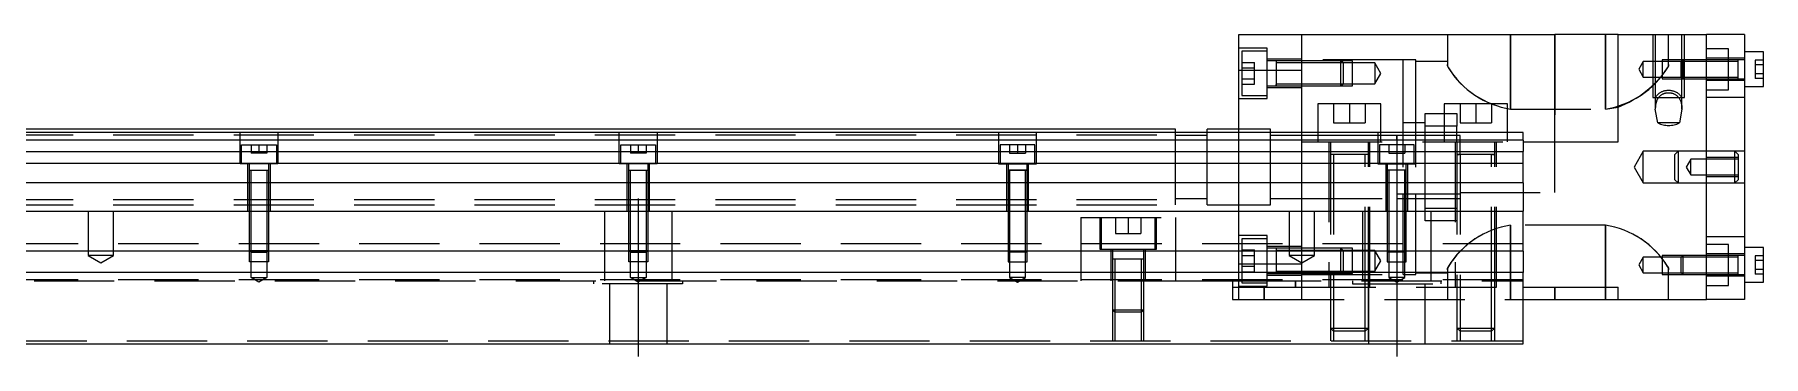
# Model space of a CAD drawing. Extents: x -10 to 840, y -259 to 102.
# Drawn here: x 404.5 to 678, y -223.3 to -172.3 of the extents above; entities that cross this region are included whole.
import ezdxf

# ---------------------------------------------------------------- set-up
doc = ezdxf.new("R2010")
doc.units = 0
doc.linetypes.add('CENTER', pattern=[50.8, 31.75, -6.35, 6.35, -6.35])
doc.linetypes.add('DASHED', pattern=[19.05, 12.7, -6.35])
doc.layers.get('0').update_dxf_attribs({"linetype": 'CONTINUOUS'})
doc.layers.add('CENTER', color=1, linetype='CENTER')

msp = doc.modelspace()

# ---------------------------------------------------------------- linework, layer by layer
at = {"color": 7, "linetype": 'CONTINUOUS'}
for p, q in [((595, -172.31), (605, -172.31)), ((595, -177.98029), (595, -172.31)), ((605, -172.31), (645, -172.31)), ((605, -187.81), (605, -172.31)), ((645, -189.31), (645, -172.31)), ((655, -172.31), (645, -172.31)), ((655, -189.31), (655, -172.31)), ((655, -172.31), (669, -172.31)), ((675, -172.31), (669, -172.31)), ((669, -214.31), (669, -172.31)), ((675, -172.31), (675, -214.31)), ((678, -175.06), (675, -175.06)), ((678, -180.56), (678, -175.06)), ((595, -177.98029), (605, -177.98029)), ((595, -187.81), (595, -177.98029)), ((675, -180.56), (678, -180.56)), ((617.5, -183.31), (607.5, -183.31)), ((607.5, -183.31), (607.5, -187.81)), ((617.5, -187.81), (617.5, -183.31)), ((637.5, -183.31), (627.5, -183.31)), ((627.5, -183.31), (627.5, -187.81)), ((637.5, -187.81), (637.5, -183.31)), ((585, -187.31), (388.5, -187.31)), ((640, -187.81), (388.5, -187.81)), ((585, -187.81), (585, -187.31)), ((590, -187.81), (590, -187.31)), ((595, -187.31), (590, -187.31)), ((620, -188.309994), (620, -189.31)), ((640, -189.062272), (640, -187.81)), ((640, -189.062272), (388.5, -189.062272)), ((388.5, -190.83668), (640, -190.83668)), ((621, -189.06), (620, -189.06)), ((620, -189.31), (620, -189.81)), ((620, -191.11), (620, -192.81)), ((624.5, -189.06), (621, -189.06)), ((627.5, -189.06), (624.5, -189.06)), ((629.5, -189.06), (627.5, -189.06)), ((635.500006, -191.31), (629.499994, -191.31)), ((635.500006, -191.31), (629.499994, -191.31)), ((635.500006, -191.31), (629.499994, -191.31)), ((630, -189.06), (629.5, -189.06)), ((640, -189.062272), (640, -190.83668)), ((640, -189.31), (655, -189.31)), ((640, -192.733076), (640, -190.83668)), ((640, -192.733076), (388.5, -192.733076)), ((621.500006, -193.81), (619.998804, -193.81)), ((620, -192.81), (620, -193.510038)), ((621.500006, -193.81), (621, -193.81)), ((640, -195.787372), (640, -192.733076)), ((640, -195.787372), (388.5, -195.787372)), ((640, -195.787372), (640, -200.31)), ((620, -197.56), (630, -197.56)), ((0, -200.31), (640, -200.31)), ((640, -206.61), (640, -200.31)), ((640, -206.61), (0, -206.61)), ((640, -206.61), (640, -210.01)), ((678, -206.06), (675, -206.06)), ((678, -211.56), (678, -206.06)), ((640, -210.01), (0, -210.01)), ((640, -221.31), (640, -210.01)), ((640, -212.31), (655, -212.31)), ((645, -214.31), (645, -212.31)), ((655, -214.31), (655, -212.31)), ((675, -211.56), (678, -211.56)), ((640, -214.31), (645, -214.31)), ((645, -214.31), (655, -214.31)), ((655, -214.31), (669, -214.31)), ((675, -214.31), (669, -214.31)), ((0, -221.31), (640, -221.31))]:
    msp.add_line(p, q, dxfattribs=at)
at = {"color": 3, "linetype": 'DASHED'}
for p, q in [((599.5, -174.460758), (595, -174.460758)), ((595.5, -174.960758), (595.5, -178.460758)), ((599.5, -174.960758), (595.5, -174.960758)), ((599.5, -182.460758), (599.5, -174.460758)), ((628, -172.31), (628, -177.044622)), ((638, -184.114212), (638, -172.31)), ((638, -172.31), (638, -184.114212)), ((645, -172.31), (645, -189.31)), ((653, -172.31), (653, -184.114212)), ((653, -184.114212), (653, -172.31)), ((660.500006, -172.31), (660.500006, -182.31)), ((660.9, -172.31), (665.1, -172.31)), ((660.9, -172.31), (660.9, -182.31)), ((663, -177.044622), (663, -172.31)), ((665.1, -182.31), (665.1, -172.31)), ((665.499994, -182.31), (665.499994, -172.31)), ((672.5, -174.56), (669, -174.56)), ((672.5, -181.06), (672.5, -174.56)), ((595.5, -176.728706), (597.5, -176.728706)), ((595.5, -177.594732), (597.5, -177.594732)), ((597.5, -177.594732), (597.5, -176.728706)), ((597.5, -179.326782), (597.5, -177.594732)), ((605, -176.210758), (599.5, -176.210758)), ((600.9, -176.460758), (599.5, -176.460758)), ((600.9, -176.460758), (600.895, -176.460758)), ((600.9, -176.460752), (600.9, -180.460762)), ((600.9, -176.460752), (600.9, -180.460762)), ((600.9, -176.460752), (600.9, -176.810758)), ((600.9, -176.460758), (600.9, -176.677426)), ((600.905, -176.460758), (600.9, -176.460758)), ((605, -176.460758), (600.9, -176.460758)), ((600.9, -176.677426), (600.9, -178.460758)), ((600.9, -176.810758), (600.9, -178.327714)), ((605, -176.810758), (600.9, -176.810758)), ((621, -176.31), (605, -176.31)), ((611.15, -176.460758), (605, -176.460758)), ((611.15, -176.460762), (605, -176.460762)), ((611.5, -176.810758), (605, -176.810758)), ((611.15, -178.460758), (611.15, -176.460758)), ((611.5, -176.810758), (611.15, -176.460758)), ((613, -176.460762), (611.15, -176.460762)), ((611.5, -176.810758), (611.5, -178.460758)), ((613, -176.810758), (611.5, -176.810758)), ((613, -180.460752), (613, -176.460762)), ((616.5, -176.810758), (613, -176.810758)), ((616.5, -176.810758), (616.5, -178.460758)), ((617.452628, -178.460758), (616.5, -176.810758)), ((621, -187.81), (621, -176.31)), ((623, -176.31), (621, -176.31)), ((623, -187.81), (623, -176.31)), ((628, -176.56), (623, -176.56)), ((628, -177.044622), (628.03311, -177.266202)), ((628.0406, -177.292522), (628, -177.044622)), ((628.03311, -177.266202), (628.13006, -177.52654)), ((628.159074, -177.587602), (628.0406, -177.292522)), ((659, -176.56), (658.278312, -177.81)), ((659, -179.06), (659, -176.56)), ((662, -176.56), (659, -176.56)), ((662, -176.310006), (662, -179.309994)), ((665.25, -176.310006), (662, -176.310006)), ((665, -176.56), (662, -176.56)), ((662.840926, -177.587602), (662.9594, -177.292522)), ((662.96689, -177.266202), (662.86994, -177.52654)), ((662.9594, -177.292522), (663, -177.044622)), ((663, -177.044622), (662.96689, -177.266202)), ((665.25, -176.31), (665, -176.56)), ((665, -179.06), (665, -176.56)), ((669, -176.56), (665, -176.56)), ((665.25, -176.31), (665.25, -179.31)), ((669, -176.31), (665.25, -176.31)), ((669, -176.310006), (665.25, -176.310006)), ((675, -176.06), (669, -176.06)), ((674, -176.31), (669, -176.31)), ((674, -176.56), (669, -176.56)), ((674, -176.31), (673.995, -176.31)), ((674, -177.81), (674, -176.309994)), ((674, -179.310006), (674, -176.309994)), ((674, -177.679962), (674, -176.309994)), ((674, -176.434678), (674, -176.31)), ((674.005, -176.31), (674, -176.31)), ((675, -176.31), (674, -176.31)), ((674, -177.679964), (674, -176.434678)), ((674, -177.813062), (674, -177.679962)), ((674, -177.813062), (674, -177.679964)), ((676.7, -176.366624), (676.7, -177.088312)), ((678, -176.366624), (676.7, -176.366624)), ((678, -177.088312), (676.7, -177.088312)), ((676.7, -177.088312), (676.7, -178.531688)), ((595.5, -178.460758), (595.5, -181.960758)), ((595.5, -179.326782), (597.5, -179.326782)), ((595.5, -180.192808), (597.5, -180.192808)), ((597.5, -180.192808), (597.5, -179.326782)), ((599.5, -180.460758), (600.905, -180.460758)), ((600.895, -180.460758), (605, -180.460758)), ((600.9, -178.327714), (600.9, -178.593802)), ((600.9, -178.460758), (600.9, -180.460762)), ((600.9, -178.460758), (600.9, -180.460762)), ((600.9, -178.460758), (600.9, -180.24405)), ((600.9, -178.593802), (600.9, -180.110758)), ((600.9, -180.110758), (605, -180.110758)), ((600.9, -180.24405), (600.9, -180.460758)), ((600.9, -180.24405), (600.9, -180.460758)), ((600.9, -180.460758), (600.9, -180.24409)), ((600.9, -180.460758), (600.9, -180.24409)), ((605, -180.110758), (611.5, -180.110758)), ((605, -180.460752), (611.15, -180.460752)), ((605, -180.460758), (611.15, -180.460758)), ((611.15, -180.460758), (611.15, -178.460758)), ((611.15, -180.460758), (611.5, -180.110758)), ((611.15, -180.460752), (613, -180.460752)), ((611.5, -178.460758), (611.5, -180.110758)), ((611.5, -180.110758), (613, -180.110758)), ((613, -180.110758), (616.5, -180.110758)), ((616.5, -178.460758), (616.5, -180.110758)), ((616.5, -180.110758), (617.452628, -178.460758)), ((658.278312, -177.81), (659, -179.06)), ((659, -179.06), (662, -179.06)), ((662, -179.06), (665, -179.06)), ((662, -179.309994), (665.25, -179.309994)), ((665, -179.06), (669, -179.06)), ((665, -179.06), (665.25, -179.31)), ((665.25, -179.309994), (669, -179.309994)), ((665.25, -179.31), (669, -179.31)), ((669, -179.06), (674, -179.06)), ((669, -179.31), (674, -179.31)), ((669, -179.56), (675, -179.56)), ((673.995, -179.31), (674, -179.31)), ((674, -179.310006), (674, -177.813062)), ((674, -178.010046), (674, -177.813062)), ((674, -179.18533), (674, -178.010046)), ((674, -179.31), (674, -179.18533)), ((674, -179.31), (674.005, -179.31)), ((674, -179.31), (675, -179.31)), ((678, -178.531688), (676.7, -178.531688)), ((676.7, -178.531688), (676.7, -179.253376)), ((678, -179.253376), (676.7, -179.253376)), ((595, -182.460758), (599.5, -182.460758)), ((595.5, -181.960758), (599.5, -181.960758)), ((599.5, -180.710758), (605, -180.710758)), ((660.500006, -182.31), (665.499994, -182.31)), ((660.9, -182.31), (660.9, -184.115886)), ((660.907628, -182.31), (660.969086, -182.20795)), ((660.969086, -182.20795), (661.036096, -182.108238)), ((661.036096, -182.108238), (661.108724, -182.01125)), ((661.108724, -182.01125), (661.18703, -181.91737)), ((661.13103, -182.800114), (661.252108, -182.54899)), ((661.18703, -181.91737), (661.271082, -181.826986)), ((661.252108, -182.54899), (661.406876, -182.31)), ((661.271082, -181.826986), (661.360942, -181.74048)), ((661.360942, -181.74048), (661.456672, -181.658242)), ((661.406876, -182.31), (661.472652, -182.226722)), ((661.456672, -181.658242), (661.530808, -181.600758)), ((661.472652, -182.226722), (661.54368, -182.146042)), ((661.530808, -181.600758), (661.608482, -181.545662)), ((661.54368, -182.146042), (661.619948, -182.0684)), ((661.608482, -181.545662), (661.689542, -181.493172)), ((661.619948, -182.0684), (661.70144, -181.99423)), ((661.689542, -181.493172), (661.773834, -181.44351)), ((661.70144, -181.99423), (661.788144, -181.923974)), ((661.773834, -181.44351), (661.861204, -181.396894)), ((661.788144, -181.923974), (661.880046, -181.858064)), ((661.861204, -181.396894), (661.951502, -181.353544)), ((661.880046, -181.858064), (661.954118, -181.810656)), ((661.951502, -181.353544), (662.044572, -181.313684)), ((661.954118, -181.810656), (662.03135, -181.766094)), ((662.03135, -181.766094), (662.111578, -181.724638)), ((662.044572, -181.313684), (662.12908, -181.281524)), ((662.111578, -181.724638), (662.175344, -181.694968)), ((662.12908, -181.281524), (662.216032, -181.252168)), ((662.175344, -181.694968), (662.240858, -181.667316)), ((662.216032, -181.252168), (662.305116, -181.225736)), ((662.240858, -181.667316), (662.307978, -181.6418)), ((662.305116, -181.225736), (662.396024, -181.202342)), ((662.307978, -181.6418), (662.376556, -181.618542)), ((662.376556, -181.618542), (662.444896, -181.598084)), ((662.396024, -181.202342), (662.488448, -181.182106)), ((662.444896, -181.598084), (662.514554, -181.579902)), ((662.488448, -181.182106), (662.582076, -181.165144)), ((662.514554, -181.579902), (662.585318, -181.564088)), ((662.582076, -181.165144), (662.6766, -181.151574)), ((662.585318, -181.564088), (662.656978, -181.55073)), ((662.656978, -181.55073), (662.732334, -181.539516)), ((662.6766, -181.151574), (662.77171, -181.141514)), ((662.732334, -181.539516), (662.808494, -181.531048)), ((662.77171, -181.141514), (662.864904, -181.135142)), ((662.808494, -181.531048), (662.885162, -181.525372)), ((662.864904, -181.135142), (662.958756, -181.1321)), ((662.885162, -181.525372), (662.96204, -181.522534)), ((662.958756, -181.1321), (663.052902, -181.132368)), ((662.96204, -181.522534), (663.025968, -181.522356)), ((663.025968, -181.522356), (663.089908, -181.524142)), ((663.052902, -181.132368), (663.146974, -181.135924)), ((663.089908, -181.524142), (663.15368, -181.527882)), ((663.146974, -181.135924), (663.240604, -181.14275)), ((663.15368, -181.527882), (663.21711, -181.53356)), ((663.21711, -181.53356), (663.282064, -181.541436)), ((663.240604, -181.14275), (663.333426, -181.152822)), ((663.282064, -181.541436), (663.346536, -181.551334)), ((663.333426, -181.152822), (663.425072, -181.16612)), ((663.346536, -181.551334), (663.410354, -181.563204)), ((663.410354, -181.563204), (663.473348, -181.576996)), ((663.425072, -181.16612), (663.52405, -181.18437)), ((663.473348, -181.576996), (663.552576, -181.597398)), ((663.52405, -181.18437), (663.621698, -181.206386)), ((663.552576, -181.597398), (663.630374, -181.620842)), ((663.621698, -181.206386), (663.717682, -181.232008)), ((663.630374, -181.620842), (663.706522, -181.647168)), ((663.706522, -181.647168), (663.780796, -181.676218)), ((663.717682, -181.232008), (663.811672, -181.261076)), ((663.780796, -181.676218), (663.852978, -181.70783)), ((663.811672, -181.261076), (663.90333, -181.29343)), ((663.852978, -181.70783), (663.922846, -181.741844)), ((663.90333, -181.29343), (663.992326, -181.32891)), ((663.922846, -181.741844), (663.993214, -181.779754)), ((663.992326, -181.32891), (664.085662, -181.37077)), ((663.993214, -181.779754), (664.061216, -181.820088)), ((664.061216, -181.820088), (664.126752, -181.862668)), ((664.085662, -181.37077), (664.176062, -181.416126)), ((664.126752, -181.862668), (664.189732, -181.907316)), ((664.176062, -181.416126), (664.263364, -181.46475)), ((664.189732, -181.907316), (664.272016, -181.97174)), ((664.263364, -181.46475), (664.347404, -181.51641)), ((664.272016, -181.97174), (664.34967, -182.039612)), ((664.347404, -181.51641), (664.428022, -181.570876)), ((664.34967, -182.039612), (664.42265, -182.110546)), ((664.42265, -182.110546), (664.482862, -182.17506)), ((664.428022, -181.570876), (664.505054, -181.627916)), ((664.482862, -182.17506), (664.539674, -182.241612)), ((664.505054, -181.627916), (664.608234, -181.712994)), ((664.539674, -182.241612), (664.593124, -182.31)), ((664.593124, -182.31), (664.655346, -182.397862)), ((664.608234, -181.712994), (664.70488, -181.80296)), ((664.655346, -182.397862), (664.712702, -182.488234)), ((664.70488, -181.80296), (664.795058, -181.897352)), ((664.712702, -182.488234), (664.765332, -182.58083)), ((664.765332, -182.58083), (664.813372, -182.675362)), ((664.795058, -181.897352), (664.87883, -181.995712)), ((664.813372, -182.675362), (664.8719, -182.80724)), ((664.8719, -182.80724), (664.92278, -182.9422)), ((664.87883, -181.995712), (664.956264, -182.097578)), ((664.92278, -182.9422), (664.966392, -183.079764)), ((664.956264, -182.097578), (665.027422, -182.202494)), ((664.966392, -183.079764), (665.010876, -183.252894)), ((665.027422, -182.202494), (665.092372, -182.31)), ((665.1, -184.115234), (665.1, -182.31)), ((669, -181.06), (672.5, -181.06)), ((675, -182.31), (669, -182.31)), ((610, -183.31), (610, -186.31)), ((612.5, -183.31), (612.5, -186.31)), ((615, -183.31), (615, -186.31)), ((624.5, -184.81), (627.5, -184.81)), ((624.5, -186.81), (624.5, -184.81)), ((627.5, -184.81), (629.5, -184.81)), ((629.5, -184.81), (629.5, -186.81)), ((630, -183.31), (630, -186.31)), ((632.5, -183.31), (632.5, -186.31)), ((635, -183.31), (635, -186.31)), ((638, -184.114212), (653, -184.114212)), ((653, -184.114212), (655.000156, -183.8137)), ((661.28872, -186.31), (660.9, -184.115388)), ((665.1, -184.114916), (664.71128, -186.31)), ((665.010876, -183.252894), (665.045674, -183.429318)), ((665.045674, -183.429318), (665.071382, -183.608488)), ((665.071382, -183.608488), (665.0886, -183.789854)), ((665.0886, -183.789854), (665.099466, -184.041366)), ((665.099466, -184.041366), (665.1, -184.114916)), ((665.1, -184.115886), (665.1, -184.115234)), ((55, -188.185), (585, -188.185)), ((437, -192.81), (437, -187.81)), ((443, -187.81), (443, -192.81)), ((497, -192.81), (497, -187.81)), ((503, -187.81), (503, -192.81)), ((557, -187.81), (557, -192.81)), ((563, -192.81), (563, -187.81)), ((585, -193.31), (585, -187.81)), ((590, -188.31), (585, -188.31)), ((590, -193.31), (590, -187.81)), ((600, -187.31), (595, -187.31)), ((595, -200.31), (595, -187.81)), ((600, -187.81), (600, -187.31)), ((600, -193.31), (600, -187.81)), ((605, -188.31), (600, -188.31)), ((605, -189.31), (605, -187.81)), ((607.5, -188.31), (605, -188.31)), ((607.5, -187.81), (607.5, -189.31)), ((617.5, -188.31), (607.5, -188.31)), ((610, -186.31), (612.5, -186.31)), ((612.5, -186.31), (615, -186.31)), ((617, -187.81), (617, -192.81)), ((617.5, -189.31), (617.5, -187.81)), ((620, -188.31), (617.5, -188.31)), ((620, -188.31), (619.995, -188.31)), ((620, -188.31), (620, -188.874922)), ((620, -188.311002), (620, -188.31)), ((621, -188.31), (620, -188.31)), ((620.005, -188.31), (620, -188.31)), ((620, -188.874038), (620, -188.311002)), ((624.5, -186.31), (621, -186.31)), ((621, -189.31), (621, -187.81)), ((624.5, -188.31), (621, -188.31)), ((623, -192.81), (623, -187.81)), ((627.5, -186.81), (624.5, -186.81)), ((624.5, -187.81), (624.5, -186.81)), ((624.5, -189.31), (624.5, -187.81)), ((627.5, -188.31), (624.5, -188.31)), ((629.5, -186.81), (627.5, -186.81)), ((627.5, -187.81), (627.5, -189.31)), ((629.5, -188.31), (627.5, -188.31)), ((629.5, -187.81), (629.5, -186.81)), ((629.5, -189.31), (629.5, -187.81)), ((630, -188.31), (629.5, -188.31)), ((630, -186.31), (632.5, -186.31)), ((630, -189.31), (630, -188.31)), ((632.5, -186.31), (635, -186.31)), ((637.5, -189.31), (637.5, -187.81)), ((664.71128, -186.31), (661.28872, -186.31)), ((437.25, -189.81), (442.75, -189.81)), ((437.25, -192.81), (437.25, -189.81)), ((438.75, -189.81), (438.75, -191.11)), ((440, -191.11), (438.75, -191.11)), ((440, -189.81), (440, -191.11)), ((441.25, -191.11), (440, -191.11)), ((441.25, -189.81), (441.25, -191.11)), ((442.75, -189.81), (442.75, -192.81)), ((497.25, -189.81), (502.75, -189.81)), ((497.25, -192.81), (497.25, -189.81)), ((498.75, -189.81), (498.75, -191.11)), ((500, -191.11), (498.75, -191.11)), ((500, -189.81), (500, -191.11)), ((501.25, -191.11), (500, -191.11)), ((501.25, -189.81), (501.25, -191.11)), ((502.75, -189.81), (502.75, -192.81)), ((562.75, -189.81), (557.25, -189.81)), ((557.25, -189.81), (557.25, -192.81)), ((558.75, -189.81), (558.75, -191.11)), ((558.75, -191.11), (560, -191.11)), ((560, -189.81), (560, -191.11)), ((560, -191.11), (561.25, -191.11)), ((561.25, -189.81), (561.25, -191.11)), ((562.75, -192.81), (562.75, -189.81)), ((605, -200.31), (605, -189.31)), ((605, -189.31), (640, -189.31)), ((609.25, -189.31), (609.25, -212.31)), ((615.500006, -191.31), (609.499994, -191.31)), ((609.5, -189.31), (609.5, -191.31)), ((609.5, -191.305), (609.5, -191.31)), ((609.849602, -191.31), (609.5, -191.31)), ((609.5, -191.31), (609.5, -212.31)), ((609.5, -191.31), (609.5, -191.315)), ((615.15035, -191.31), (609.849602, -191.31)), ((610, -191.31), (610, -212.31)), ((615, -212.31), (615, -191.31)), ((615.5, -191.31), (615.15035, -191.31)), ((615.5, -191.31), (615.5, -189.31)), ((615.5, -191.31), (615.5, -191.305)), ((615.5, -212.31), (615.5, -191.31)), ((615.5, -191.315), (615.5, -191.31)), ((615.75, -212.31), (615.75, -189.31)), ((622.75, -189.81), (617.25, -189.81)), ((617.25, -189.81), (617.25, -192.81)), ((618.75, -189.81), (618.75, -191.11)), ((618.75, -191.11), (620, -191.11)), ((620, -188.874922), (620, -189.309226)), ((620, -189.309226), (620, -189.709154)), ((620, -189.81), (620, -191.11)), ((620, -191.11), (621.25, -191.11)), ((620, -191.209918), (620, -192.809894)), ((621, -189.81), (621, -189.31)), ((621, -192.81), (621, -189.81)), ((621.25, -189.81), (621.25, -191.11)), ((622.75, -192.81), (622.75, -189.81)), ((624.5, -199.81), (624.5, -189.31)), ((629.25, -189.31), (629.25, -212.31)), ((629.5, -189.31), (629.5, -191.31)), ((629.5, -191.305), (629.5, -191.31)), ((629.5, -191.31), (629.84965, -191.31)), ((629.849602, -191.31), (629.5, -191.31)), ((629.5, -191.31), (629.5, -212.31)), ((629.5, -191.31), (629.5, -191.315)), ((635.15035, -191.31), (629.849602, -191.31)), ((630, -191.31), (630, -189.31)), ((630, -191.31), (630, -212.31)), ((635, -212.31), (635, -191.31)), ((635.150204, -191.31), (635.5, -191.31)), ((635.5, -191.31), (635.15035, -191.31)), ((635.5, -191.31), (635.5, -189.31)), ((635.5, -191.31), (635.5, -191.305)), ((635.5, -212.31), (635.5, -191.31)), ((635.5, -191.315), (635.5, -191.31)), ((635.75, -212.31), (635.75, -189.31)), ((645, -193.31), (645, -189.31)), ((659, -190.81), (657.556624, -193.31)), ((659, -195.81), (659, -190.81)), ((664.5, -190.81), (659, -190.81)), ((664.5, -190.81), (664, -191.31)), ((664, -195.31), (664, -191.31)), ((664.5, -190.81), (664.5, -195.81)), ((669, -190.81), (664.5, -190.81)), ((673.5, -190.81), (669, -190.81)), ((673.5, -195.81), (673.5, -190.81)), ((674, -191.31), (673.5, -190.81)), ((675, -190.81), (673.5, -190.81)), ((674, -191.31), (674, -195.31)), ((443, -192.81), (437, -192.81)), ((438.25, -200.31), (438.25, -192.81)), ((438.499994, -193.81), (440.001196, -193.81)), ((438.499994, -193.81), (440.001196, -193.81)), ((438.5, -193.81), (438.5, -192.81)), ((438.5, -193.81), (438.5, -193.805)), ((438.5, -193.81), (438.62467, -193.81)), ((438.5, -193.81), (438.62467, -193.81)), ((438.5, -200.31), (438.5, -193.81)), ((438.5, -193.815), (438.5, -193.81)), ((438.62467, -193.81), (440.001196, -193.81)), ((438.62467, -193.81), (440.001196, -193.81)), ((438.75, -200.31), (438.75, -193.81)), ((440.001196, -193.81), (441.500006, -193.81)), ((440.001196, -193.81), (441.500006, -193.81)), ((440.001196, -193.81), (441.375322, -193.81)), ((440.001196, -193.81), (441.375322, -193.81)), ((441.25, -193.81), (441.25, -200.31)), ((441.375322, -193.81), (441.5, -193.81)), ((441.375322, -193.81), (441.5, -193.81)), ((441.5, -192.81), (441.5, -193.81)), ((441.5, -193.805), (441.5, -193.81)), ((441.5, -193.81), (441.5, -200.31)), ((441.5, -193.81), (441.5, -193.815)), ((441.75, -192.81), (441.75, -200.31)), ((503, -192.81), (497, -192.81)), ((498.25, -200.31), (498.25, -192.81)), ((498.499994, -193.81), (500.001196, -193.81)), ((498.499994, -193.81), (500.001196, -193.81)), ((498.5, -193.81), (498.5, -192.81)), ((498.5, -193.81), (498.5, -193.805)), ((498.5, -193.81), (498.62467, -193.81)), ((498.5, -193.81), (498.62467, -193.81)), ((498.5, -200.31), (498.5, -193.81)), ((498.5, -193.815), (498.5, -193.81)), ((498.62467, -193.81), (500.001196, -193.81)), ((498.62467, -193.81), (500.001196, -193.81)), ((498.75, -200.31), (498.75, -193.81)), ((500.001196, -193.81), (501.500006, -193.81)), ((500.001196, -193.81), (501.500006, -193.81)), ((500.001196, -193.81), (501.375322, -193.81)), ((500.001196, -193.81), (501.375322, -193.81)), ((501.25, -193.81), (501.25, -200.31)), ((501.375322, -193.81), (501.5, -193.81)), ((501.375322, -193.81), (501.5, -193.81)), ((501.5, -192.81), (501.5, -193.81)), ((501.5, -193.805), (501.5, -193.81)), ((501.5, -193.81), (501.5, -200.31)), ((501.5, -193.81), (501.5, -193.815)), ((501.75, -192.81), (501.75, -200.31)), ((557, -192.81), (563, -192.81)), ((558.25, -192.81), (558.25, -200.31)), ((559.998804, -193.81), (558.499994, -193.81)), ((561.500006, -193.81), (558.499994, -193.81)), ((559.998804, -193.81), (558.499994, -193.81)), ((558.5, -192.81), (558.5, -193.81)), ((558.5, -193.805), (558.5, -193.81)), ((558.624678, -193.81), (558.5, -193.81)), ((558.5, -193.81), (558.62467, -193.81)), ((558.624678, -193.81), (558.5, -193.81)), ((558.5, -193.81), (558.5, -193.815)), ((558.5, -193.81), (558.5, -200.31)), ((558.62467, -193.81), (561.375392, -193.81)), ((559.998804, -193.81), (558.624678, -193.81)), ((559.998804, -193.81), (558.624678, -193.81)), ((558.75, -193.81), (558.75, -200.31)), ((561.500006, -193.81), (559.998804, -193.81)), ((561.500006, -193.81), (559.998804, -193.81)), ((561.37533, -193.81), (559.998804, -193.81)), ((561.37533, -193.81), (559.998804, -193.81)), ((561.25, -200.31), (561.25, -193.81)), ((561.5, -193.81), (561.37533, -193.81)), ((561.5, -193.81), (561.37533, -193.81)), ((561.375392, -193.81), (561.5, -193.81)), ((561.5, -193.81), (561.5, -192.81)), ((561.5, -193.81), (561.5, -193.805)), ((561.5, -193.815), (561.5, -193.81)), ((561.5, -200.31), (561.5, -193.81)), ((561.75, -200.31), (561.75, -192.81)), ((585, -199.31), (585, -193.31)), ((590, -199.31), (590, -193.31)), ((600, -199.31), (600, -193.31)), ((617, -192.81), (623, -192.81)), ((618.25, -192.81), (618.25, -200.31)), ((619.998804, -193.81), (618.499994, -193.81)), ((619.998804, -193.81), (618.499994, -193.81)), ((618.5, -192.81), (618.5, -193.81)), ((618.5, -193.805), (618.5, -193.81)), ((618.624678, -193.81), (618.5, -193.81)), ((618.624678, -193.81), (618.5, -193.81)), ((618.5, -193.81), (618.5, -200.31)), ((618.5, -193.81), (618.5, -193.815)), ((620, -193.81), (618.624678, -193.81)), ((619.998804, -193.81), (618.624678, -193.81)), ((618.75, -193.81), (618.75, -200.31)), ((621, -193.81), (619.998804, -193.81)), ((621.37533, -193.81), (619.998804, -193.81)), ((620, -192.809894), (620, -193.109992)), ((620, -193.109992), (620, -193.510036)), ((620, -193.510036), (620, -197.74509)), ((620, -193.510038), (620, -198.310006)), ((621.000136, -193.81), (620, -193.81)), ((621, -193.31), (621, -192.81)), ((621, -210.31), (621, -193.31)), ((621.37533, -193.81), (621.000136, -193.81)), ((621.25, -200.31), (621.25, -193.81)), ((621.5, -193.81), (621.37533, -193.81)), ((621.5, -193.81), (621.37533, -193.81)), ((621.5, -193.81), (621.5, -192.81)), ((621.5, -193.81), (621.5, -193.805)), ((621.5, -200.31), (621.5, -193.81)), ((621.5, -193.815), (621.5, -193.81)), ((621.75, -200.31), (621.75, -192.81)), ((623, -193.31), (623, -192.81)), ((623, -210.31), (623, -193.31)), ((645, -197.31), (645, -193.31)), ((657.556624, -193.31), (659, -195.81)), ((666.5, -192.06), (665.778312, -193.31)), ((665.778312, -193.31), (666.5, -194.56)), ((666.5, -194.56), (666.5, -192.06)), ((669, -192.06), (666.5, -192.06)), ((674, -191.810006), (669, -191.810006)), ((674, -192.06), (669, -192.06)), ((659, -195.81), (664.5, -195.81)), ((664, -195.31), (664.5, -195.81)), ((664.5, -195.81), (669, -195.81)), ((666.5, -194.56), (669, -194.56)), ((669, -194.56), (674, -194.56)), ((669, -194.809994), (674, -194.809994)), ((669, -195.81), (673.5, -195.81)), ((673.5, -195.81), (674, -195.31)), ((673.5, -195.81), (675, -195.81)), ((55, -198.435), (585, -198.435)), ((55, -199.31), (585, -199.31)), ((585, -198.31), (590, -198.31)), ((590, -199.31), (595, -199.31)), ((595, -199.31), (600, -199.31)), ((600, -198.31), (605, -198.31)), ((605, -198.31), (620.005, -198.31)), ((619.995, -198.31), (629.5, -198.31)), ((620, -197.74509), (620, -198.308998)), ((620, -198.308998), (620, -198.31)), ((620.005, -198.31), (629.5, -198.31)), ((629.5, -198.31), (630, -198.31)), ((630, -197.31), (645, -197.31)), ((413, -200.31), (413, -207.31)), ((417, -207.31), (417, -200.31)), ((438.5, -206.56), (438.5, -200.31)), ((438.500006, -206.560006), (438.500006, -200.31)), ((438.75, -206.61), (438.75, -200.31)), ((441.25, -200.31), (441.25, -206.61)), ((441.499994, -200.31), (441.499994, -206.560006)), ((441.5, -200.31), (441.5, -206.56)), ((494.638098, -200.31), (494.638098, -211.31)), ((498.5, -206.56), (498.5, -200.31)), ((498.500006, -206.560006), (498.500006, -200.31)), ((498.75, -206.61), (498.75, -200.31)), ((501.25, -200.31), (501.25, -206.61)), ((501.499994, -200.31), (501.499994, -206.560006)), ((501.5, -200.31), (501.5, -206.56)), ((505.361902, -211.31), (505.361902, -200.31)), ((558.5, -200.31), (558.5, -206.56)), ((558.500006, -200.31), (558.500006, -206.560006)), ((558.75, -200.31), (558.75, -206.61)), ((561.25, -206.61), (561.25, -200.31)), ((561.499994, -206.560006), (561.499994, -200.31)), ((561.5, -206.56), (561.5, -200.31)), ((570, -201.31), (570, -206.61)), ((570, -201.31), (585, -201.31)), ((573, -201.31), (573, -206.31)), ((573.25, -201.31), (573.25, -206.31)), ((575.5, -201.31), (575.5, -203.81)), ((577.5, -201.31), (577.5, -203.81)), ((579.5, -201.31), (579.5, -203.81)), ((581.75, -206.31), (581.75, -201.31)), ((582, -206.31), (582, -201.31)), ((585, -201.31), (585, -206.61)), ((595, -206.61), (595, -200.31)), ((603, -200.31), (603, -207.31)), ((605, -206.61), (605, -200.31)), ((607, -207.31), (607, -200.31)), ((614.638098, -211.31), (614.638098, -200.31)), ((618.5, -200.31), (618.5, -206.56)), ((618.500006, -200.31), (618.500006, -206.560006)), ((618.75, -200.31), (618.75, -206.61)), ((621.25, -206.61), (621.25, -200.31)), ((621.499994, -206.560006), (621.499994, -200.31)), ((621.5, -206.56), (621.5, -200.31)), ((624.5, -199.81), (629.5, -199.81)), ((624.5, -201.81), (624.5, -199.81)), ((629.5, -201.81), (624.5, -201.81)), ((625.361902, -200.31), (625.361902, -211.31)), ((575.5, -203.81), (577.5, -203.81)), ((577.5, -203.81), (579.5, -203.81)), ((599.5, -204.159242), (595, -204.159242)), ((595.5, -204.659242), (595.5, -206.61)), ((599.5, -204.659242), (595.5, -204.659242)), ((599.5, -212.159242), (599.5, -204.159242)), ((653, -202.505788), (638, -202.505788)), ((638, -214.31), (638, -202.505788)), ((638, -202.505788), (638, -212.31)), ((653, -202.505788), (653, -214.31)), ((653, -212.31), (653, -202.505788)), ((669, -204.31), (675, -204.31)), ((640, -205.46), (0, -205.46)), ((417, -207.31), (413, -207.31)), ((413, -207.31), (415, -208.4647)), ((415, -208.4647), (417, -207.31)), ((441.5, -206.56), (438.5, -206.56)), ((438.55, -206.61), (438.5, -206.56)), ((438.500006, -206.61), (438.500006, -206.560006)), ((438.500006, -208.31), (438.500006, -206.61)), ((438.75, -206.81), (438.55, -206.61)), ((438.75, -206.81), (438.75, -206.61)), ((438.75, -206.81), (441.25, -206.81)), ((438.75, -208.31), (438.75, -206.81)), ((441.25, -206.61), (441.25, -206.81)), ((441.45, -206.61), (441.25, -206.81)), ((441.25, -206.81), (441.25, -208.31)), ((441.5, -206.56), (441.45, -206.61)), ((441.499994, -206.560006), (441.499994, -206.61)), ((441.499994, -206.61), (441.499994, -208.31)), ((501.5, -206.56), (498.5, -206.56)), ((498.55, -206.61), (498.5, -206.56)), ((498.500006, -206.61), (498.500006, -206.560006)), ((498.500006, -208.31), (498.500006, -206.61)), ((498.75, -206.81), (498.55, -206.61)), ((498.75, -206.81), (498.75, -206.61)), ((498.75, -206.81), (501.25, -206.81)), ((498.75, -208.31), (498.75, -206.81)), ((501.25, -206.61), (501.25, -206.81)), ((501.45, -206.61), (501.25, -206.81)), ((501.25, -206.81), (501.25, -208.31)), ((501.5, -206.56), (501.45, -206.61)), ((501.499994, -206.560006), (501.499994, -206.61)), ((501.499994, -206.61), (501.499994, -208.31)), ((558.5, -206.56), (561.5, -206.56)), ((558.5, -206.56), (558.55, -206.61)), ((558.500006, -206.560006), (558.500006, -206.61)), ((558.500006, -206.61), (558.500006, -208.31)), ((558.55, -206.61), (558.75, -206.81)), ((558.75, -206.61), (558.75, -206.81)), ((561.25, -206.81), (558.75, -206.81)), ((558.75, -206.81), (558.75, -208.31)), ((561.25, -206.81), (561.25, -206.61)), ((561.25, -206.81), (561.45, -206.61)), ((561.25, -208.31), (561.25, -206.81)), ((561.45, -206.61), (561.5, -206.56)), ((561.499994, -206.61), (561.499994, -206.560006)), ((561.499994, -208.31), (561.499994, -206.61)), ((570, -206.61), (570, -210.01)), ((573, -206.31), (582, -206.31)), ((574.75, -206.31), (574.75, -211.31)), ((575, -206.31), (575, -206.61)), ((575, -206.61), (575, -207.91)), ((580, -206.61), (580, -206.31)), ((580, -207.91), (580, -206.61)), ((580.25, -211.31), (580.25, -206.31)), ((585, -206.61), (585, -210.01)), ((595, -208.63971), (595, -206.61)), ((595.5, -206.427192), (597.5, -206.427192)), ((595.5, -206.61), (595.5, -208.159242)), ((595.5, -207.293218), (597.5, -207.293218)), ((597.5, -207.293218), (597.5, -206.427192)), ((597.5, -209.025268), (597.5, -207.293218)), ((605, -205.909242), (599.5, -205.909242)), ((600.9, -206.159242), (599.5, -206.159242)), ((600.9, -206.159242), (600.895, -206.159242)), ((600.9, -206.159238), (600.9, -206.61)), ((600.9, -206.159242), (600.9, -206.37591)), ((600.905, -206.159242), (600.9, -206.159242)), ((605, -206.159242), (600.9, -206.159242)), ((600.9, -206.37591), (600.9, -206.609676)), ((605, -206.509242), (600.9, -206.509242)), ((600.9, -206.609676), (600.9, -206.744256)), ((600.9, -206.61), (600.9, -206.744252)), ((600.9, -206.744252), (600.9, -208.019196)), ((600.9, -206.744256), (600.9, -208.159242)), ((607, -207.31), (603, -207.31)), ((603, -207.31), (605, -208.4647)), ((611.15, -206.159242), (605, -206.159242)), ((611.15, -206.159248), (605, -206.159248)), ((611.5, -206.509242), (605, -206.509242)), ((605, -210.01), (605, -206.61)), ((605, -208.4647), (607, -207.31)), ((611.15, -208.159242), (611.15, -206.159242)), ((611.5, -206.509242), (611.15, -206.159242)), ((613, -206.159248), (611.15, -206.159248)), ((611.5, -206.509242), (611.5, -208.159242)), ((613, -206.509242), (611.5, -206.509242)), ((613, -210.159238), (613, -206.159248)), ((616.5, -206.509242), (613, -206.509242)), ((616.5, -206.509242), (616.5, -208.159242)), ((617.452628, -208.159242), (616.5, -206.509242)), ((618.5, -206.56), (621.5, -206.56)), ((618.5, -206.56), (618.55, -206.61)), ((618.500006, -206.560006), (618.500006, -206.61)), ((618.500006, -206.61), (618.500006, -208.31)), ((618.55, -206.61), (618.75, -206.81)), ((618.75, -206.61), (618.75, -206.81)), ((621.25, -206.81), (618.75, -206.81)), ((618.75, -206.81), (618.75, -208.31)), ((621.25, -206.81), (621.25, -206.61)), ((621.25, -206.81), (621.45, -206.61)), ((621.25, -208.31), (621.25, -206.81)), ((621.45, -206.61), (621.5, -206.56)), ((621.499994, -206.61), (621.499994, -206.560006)), ((621.499994, -208.31), (621.499994, -206.61)), ((659, -207.56), (658.278312, -208.81)), ((659, -210.06), (659, -207.56)), ((662, -207.56), (659, -207.56)), ((662, -207.310006), (662, -210.309994)), ((665.25, -207.310006), (662, -207.310006)), ((665, -207.56), (662, -207.56)), ((665.25, -207.31), (665, -207.56)), ((665, -210.06), (665, -207.56)), ((669, -207.56), (665, -207.56)), ((665.25, -207.31), (665.25, -210.31)), ((669, -207.31), (665.25, -207.31)), ((669, -207.310006), (665.25, -207.310006)), ((672.5, -205.56), (669, -205.56)), ((675, -207.06), (669, -207.06)), ((674, -207.31), (669, -207.31)), ((674, -207.56), (669, -207.56)), ((672.5, -212.06), (672.5, -205.56)), ((674, -207.31), (673.995, -207.31)), ((674, -208.679962), (674, -207.309994)), ((674, -207.434678), (674, -207.31)), ((675, -207.31), (674, -207.31)), ((674.005, -207.31), (674, -207.31)), ((674, -208.679964), (674, -207.434678)), ((676.7, -207.366624), (676.7, -208.088312)), ((678, -207.366624), (676.7, -207.366624)), ((441.499994, -208.31), (438.500006, -208.31)), ((438.75, -210.81), (438.75, -208.31)), ((441.25, -208.31), (441.25, -210.81)), ((501.499994, -208.31), (498.500006, -208.31)), ((498.75, -210.81), (498.75, -208.31)), ((501.25, -208.31), (501.25, -210.81)), ((558.500006, -208.31), (561.499994, -208.31)), ((558.75, -208.31), (558.75, -210.81)), ((561.25, -210.81), (561.25, -208.31)), ((570, -210.01), (570, -211.31)), ((580.000006, -207.91), (574.999994, -207.91)), ((580.000006, -207.91), (574.999994, -207.91)), ((575, -207.905), (575, -207.91)), ((575.257468, -207.91), (575, -207.91)), ((575, -207.91), (575, -207.915)), ((575, -207.91), (575, -210.01)), ((575, -210.01), (575, -211.31)), ((579.742552, -207.91), (575.257468, -207.91)), ((575.4, -207.91), (575.4, -210.01)), ((575.4, -210.01), (575.4, -211.31)), ((579.6, -210.01), (579.6, -207.91)), ((579.6, -211.31), (579.6, -210.01)), ((580, -207.91), (579.742552, -207.91)), ((580, -207.91), (580, -207.905)), ((580, -207.915), (580, -207.91)), ((580, -210.01), (580, -207.91)), ((580, -211.31), (580, -210.01)), ((585, -210.01), (585, -211.31)), ((595, -208.63971), (605, -208.63971)), ((595, -210.01), (595, -208.63971)), ((595, -211.31), (595, -210.01)), ((595.5, -208.159242), (595.5, -210.01)), ((595.5, -209.025268), (597.5, -209.025268)), ((595.5, -209.891294), (597.5, -209.891294)), ((595.5, -210.01), (595.5, -211.31)), ((597.5, -209.891294), (597.5, -209.025268)), ((599.5, -210.159242), (600.9, -210.159242)), ((599.5, -210.409242), (605, -210.409242)), ((600.895, -210.159242), (600.9, -210.159242)), ((600.9, -208.019196), (600.9, -208.299288)), ((600.9, -208.159242), (600.9, -209.574302)), ((600.9, -208.299288), (600.9, -209.574304)), ((600.9, -209.574302), (600.9, -209.942534)), ((600.9, -209.574304), (600.9, -210.01)), ((600.9, -209.809242), (605, -209.809242)), ((600.9, -209.942534), (600.9, -210.010154)), ((600.9, -210.01), (600.9, -210.159248)), ((600.9, -210.010154), (600.9, -210.159242)), ((600.9, -210.159242), (600.905, -210.159242)), ((600.9, -210.159242), (605, -210.159242)), ((605, -209.809242), (611.5, -209.809242)), ((605, -212.31), (605, -210.01)), ((605, -210.159238), (611.15, -210.159238)), ((605, -210.159242), (611.15, -210.159242)), ((605, -210.31), (621, -210.31)), ((611.15, -210.159242), (611.15, -208.159242)), ((611.15, -210.159242), (611.5, -209.809242)), ((611.15, -210.159238), (613, -210.159238)), ((611.5, -208.159242), (611.5, -209.809242)), ((611.5, -209.809242), (613, -209.809242)), ((613, -209.809242), (616.5, -209.809242)), ((616.5, -208.159242), (616.5, -209.809242)), ((616.5, -209.809242), (617.452628, -208.159242)), ((618.500006, -208.31), (621.499994, -208.31)), ((618.75, -208.31), (618.75, -210.81)), ((621, -210.31), (623, -210.31)), ((621.25, -210.81), (621.25, -208.31)), ((623, -210.06), (628, -210.06)), ((628.0406, -209.327478), (628, -209.575378)), ((628, -209.575378), (628.03311, -209.353798)), ((628, -209.575378), (628, -214.31)), ((628.03311, -209.353798), (628.13006, -209.09346)), ((628.159074, -209.032398), (628.0406, -209.327478)), ((658.278312, -208.81), (659, -210.06)), ((659, -210.06), (662, -210.06)), ((662, -210.06), (665, -210.06)), ((662, -210.309994), (665.25, -210.309994)), ((662.840926, -209.032398), (662.9594, -209.327478)), ((662.96689, -209.353798), (662.86994, -209.09346)), ((662.9594, -209.327478), (663, -209.575378)), ((663, -209.575378), (662.96689, -209.353798)), ((663, -214.31), (663, -209.575378)), ((665, -210.06), (669, -210.06)), ((665, -210.06), (665.25, -210.31)), ((665.25, -210.309994), (669, -210.309994)), ((665.25, -210.31), (669, -210.31)), ((669, -210.06), (674, -210.06)), ((669, -210.31), (674, -210.31)), ((669, -210.56), (675, -210.56)), ((673.995, -210.31), (674, -210.31)), ((674, -208.813062), (674, -208.679962)), ((674, -208.813062), (674, -208.679964)), ((674, -210.310006), (674, -208.813062)), ((674, -209.010046), (674, -208.813062)), ((674, -210.18533), (674, -209.010046)), ((674, -210.31), (674, -210.18533)), ((674, -210.31), (675, -210.31)), ((674, -210.31), (674.005, -210.31)), ((676.7, -208.088312), (676.7, -209.531688)), ((678, -208.088312), (676.7, -208.088312)), ((678, -209.531688), (676.7, -209.531688)), ((676.7, -209.531688), (676.7, -210.253376)), ((678, -210.253376), (676.7, -210.253376)), ((640, -211.16), (0, -211.16)), ((385.361902, -211.31), (584.638098, -211.31)), ((438.75, -210.81), (441.25, -210.81)), ((440, -211.531688), (438.75, -210.81)), ((441.25, -210.81), (440, -211.531688)), ((493, -211.81), (493, -211.31)), ((507, -211.81), (493, -211.81)), ((495.5, -221.31), (495.5, -211.81)), ((498.75, -210.81), (501.25, -210.81)), ((500, -211.531688), (498.75, -210.81)), ((501.25, -210.81), (500, -211.531688)), ((504.5, -211.81), (504.5, -221.31)), ((507, -211.31), (507, -211.81)), ((561.25, -210.81), (558.75, -210.81)), ((558.75, -210.81), (560, -211.531688)), ((560, -211.531688), (561.25, -210.81)), ((575, -211.31), (575, -215.91)), ((575.000006, -211.31), (575.000006, -215.910006)), ((575.4, -211.31), (575.4, -216.31)), ((579.6, -216.31), (579.6, -211.31)), ((579.999994, -215.910006), (579.999994, -211.31)), ((580, -215.91), (580, -211.31)), ((584.638098, -211.31), (595.361902, -211.31)), ((594, -211.31), (594, -212.31)), ((594, -212.31), (604, -212.31)), ((594, -212.31), (594, -214.31)), ((595, -214.31), (595, -211.31)), ((595, -212.159242), (599.5, -212.159242)), ((595.361902, -211.31), (640, -211.31)), ((595.5, -211.31), (595.5, -211.659242)), ((595.5, -211.659242), (599.5, -211.659242)), ((599, -214.31), (599, -212.31)), ((599, -212.31), (599, -214.31)), ((604, -212.31), (604, -211.31)), ((604, -211.31), (604, -212.31)), ((604, -212.31), (640, -212.31)), ((605, -214.31), (605, -212.31)), ((609.5, -212.31), (609.5, -218.81)), ((609.500006, -212.31), (609.500006, -218.810006)), ((610, -212.31), (610, -219.31)), ((613, -211.31), (613, -211.81)), ((613, -211.81), (627, -211.81)), ((615, -219.31), (615, -212.31)), ((615.499994, -218.810006), (615.499994, -212.31)), ((615.5, -211.81), (615.5, -221.31)), ((615.5, -218.81), (615.5, -212.31)), ((621.25, -210.81), (618.75, -210.81)), ((618.75, -210.81), (620, -211.531688)), ((620, -211.531688), (621.25, -210.81)), ((624.5, -221.31), (624.5, -211.81)), ((627, -211.81), (627, -211.31)), ((629.5, -212.31), (629.5, -218.81)), ((629.500006, -212.31), (629.500006, -218.810006)), ((630, -212.31), (630, -219.31)), ((635, -219.31), (635, -212.31)), ((635.499994, -218.810006), (635.499994, -212.31)), ((635.5, -218.81), (635.5, -212.31)), ((638, -212.31), (638, -214.31)), ((645, -212.31), (645, -214.31)), ((653, -214.31), (653, -212.31)), ((669, -212.06), (672.5, -212.06)), ((575, -215.91), (580, -215.91)), ((575, -215.91), (575.4, -216.31)), ((575.000006, -215.910006), (575.000006, -220.81)), ((579.6, -216.31), (580, -215.91)), ((579.999994, -220.81), (579.999994, -215.910006)), ((594, -214.31), (599, -214.31)), ((599, -214.31), (640, -214.31)), ((579.6, -216.31), (575.4, -216.31)), ((575.4, -216.31), (575.4, -220.81)), ((579.6, -220.81), (579.6, -216.31)), ((0, -220.81), (640, -220.81)), ((609.5, -218.81), (615.5, -218.81)), ((609.5, -218.81), (610, -219.31)), ((609.500006, -218.810006), (609.500006, -220.81)), ((615, -219.31), (610, -219.31)), ((610, -219.31), (610, -220.81)), ((615, -219.31), (615.5, -218.81)), ((615, -220.81), (615, -219.31)), ((615.499994, -220.81), (615.499994, -218.810006)), ((629.5, -218.81), (635.5, -218.81)), ((629.5, -218.81), (630, -219.31)), ((629.500006, -218.810006), (629.500006, -220.81)), ((635, -219.31), (630, -219.31)), ((630, -219.31), (630, -220.81)), ((635, -219.31), (635.5, -218.81)), ((635, -220.81), (635, -219.31)), ((635.499994, -220.81), (635.499994, -218.810006))]:
    msp.add_line(p, q, dxfattribs=at)
for centre, radius, start, end in [((640.201275, -170.128539), 14.157848, 211.50258976, 261.05531002), ((640.184133, -170.138484), 14.145367, 211.77681625, 261.11763622), ((650.798725, -170.128539), 14.157848, 278.94468998, 328.49741024), ((649.046423, -168.265785), 16.648862, 290.9532474, 325.95062329), ((664.314146, -184.037161), 3.415042, 158.7624981, 181.31256833), ((663, -182.886358), 3.827506, 243.442195, 296.557805), ((640.201275, -216.491461), 14.157848, 98.94468998, 148.49741024), ((640.184133, -216.481516), 14.145367, 98.88236378, 148.22318375), ((650.798725, -216.491461), 14.157848, 31.50258976, 81.05531002), ((650.815867, -216.481516), 14.145367, 31.77681625, 81.11763622)]:
    msp.add_arc(centre, radius, start, end, dxfattribs=at)
at = {"layer": 'CENTER', "color": 1, "linetype": 'CENTER'}
for p, q in [((500, -198.31), (500, -223.31)), ((620, -198.31), (620, -223.31))]:
    msp.add_line(p, q, dxfattribs=at)

doc.saveas('drawing.dxf')
